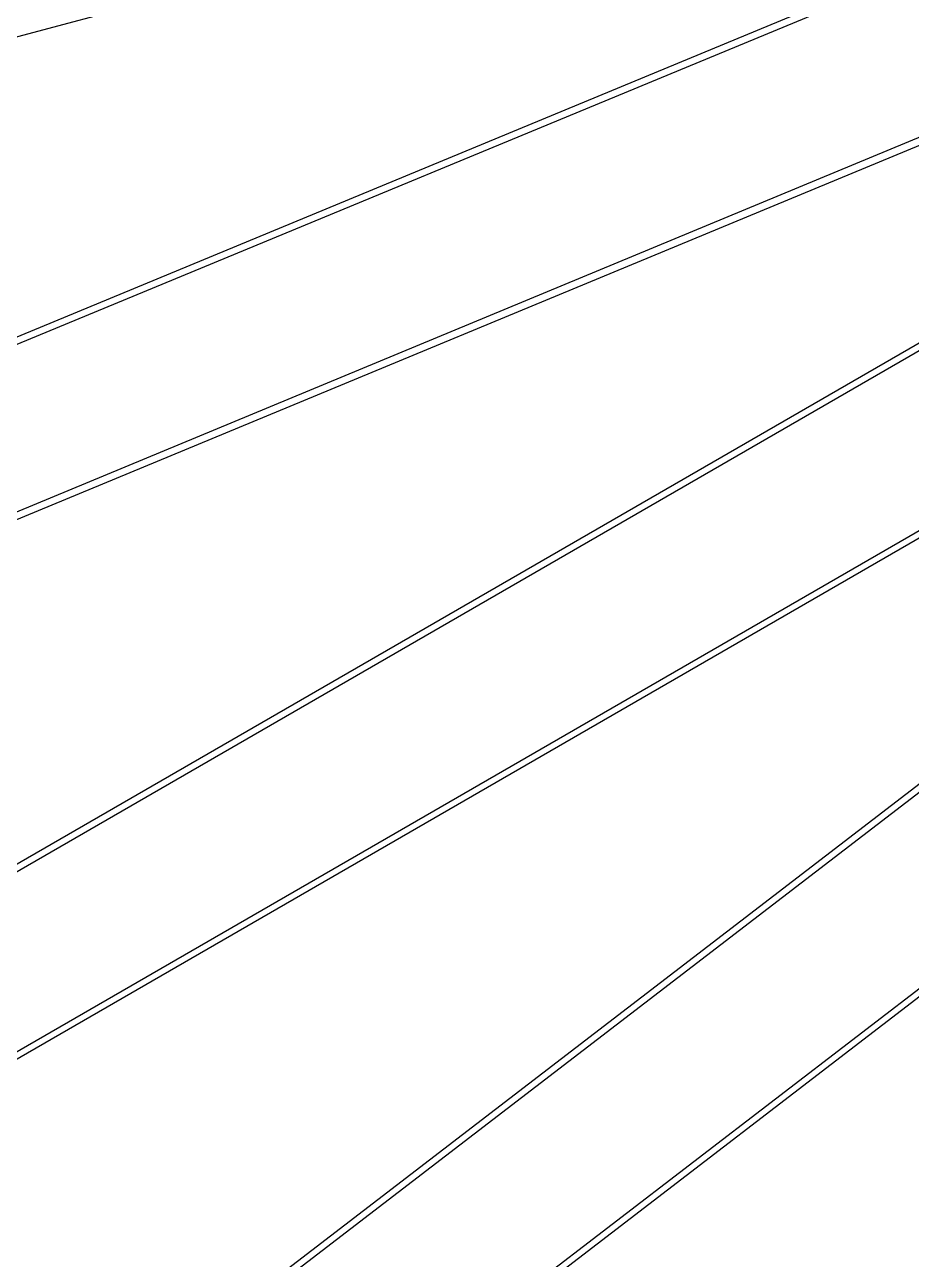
# Model space of a CAD drawing. Header units: inches. Extents: x 3324238 to 135265466, y -1036581 to 20094598.
# Drawn here: x 3354730.49 to 3354731.563, y -519089.145 to -519087.651 of the extents above; entities that cross this region are included whole.
import ezdxf

# ---------------------------------------------------------------- set-up
doc = ezdxf.new("R2010")
doc.units = ezdxf.units.IN
doc.header["$MEASUREMENT"] = 0

msp = doc.modelspace()

# ---------------------------------------------------------------- linework, layer by layer
for p, q in [((3354731.4487, -519087.4067, 0.0027), (3354728.0321, -519088.3222, 0.0027)), ((3354731.5425, -519087.5891, 0.0027), (3354728.4719, -519088.8612, 0.0027)), ((3354731.5531, -519087.5936, 0.0027), (3354728.4634, -519088.8731, 0.0027)), ((3354728.6422, -519089.003, 0.0027), (3354731.581, -519087.7836, 0.0027)), ((3354728.666, -519089.0015, 0.0027), (3354731.5735, -519087.7968, 0.0027)), ((3354731.6832, -519087.9725, 0.0027), (3354729.135, -519089.444, 0.0027)), ((3354731.7073, -519087.9675, 0.0027), (3354729.137, -519089.4523, 0.0027)), ((3354729.3068, -519089.5713, 0.0027), (3354731.7642, -519088.1522, 0.0027)), ((3354729.3579, -519089.5507, 0.0027), (3354731.7669, -519088.1596, 0.0027)), ((3354729.8217, -519089.9232, 0.0027), (3354731.9361, -519088.3004, 0.0027)), ((3354731.9087, -519088.3119, 0.0027), (3354729.819, -519089.9154, 0.0027)), ((3354729.9955, -519090.0273, 0.0027), (3354732.0146, -519088.4777, 0.0027)), ((3354730.0417, -519090.0016, 0.0027), (3354732.0167, -519088.4858, 0.0027))]:
    msp.add_line(p, q)

doc.saveas('drawing.dxf')
